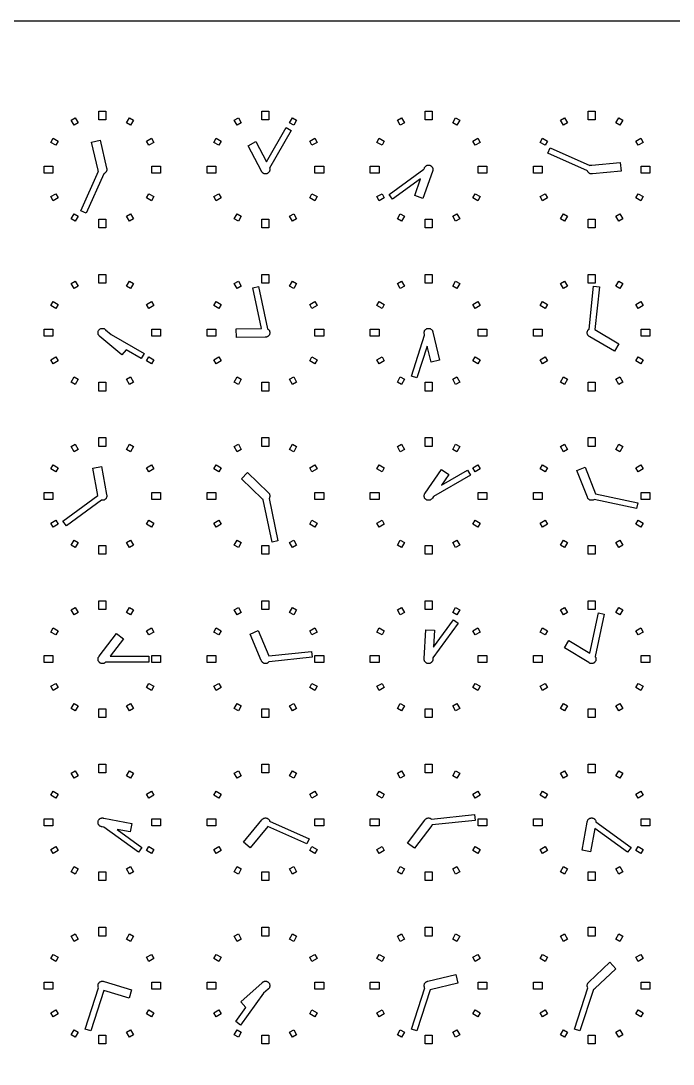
# Model space of a CAD drawing. Header units: millimetres. Extents: x -8 to 856, y -8 to 688.
# Drawn here: x 424 to 536, y 508.5 to 687.5 of the extents above; entities that cross this region are included whole.
import ezdxf

# ---------------------------------------------------------------- set-up
doc = ezdxf.new("R2010")
doc.units = ezdxf.units.MM

msp = doc.modelspace()

# ---------------------------------------------------------------- linework, layer by layer
for points in [[(-7.5, -7.5), (-7.5, 687.5), (855.5, 687.5), (855.5, -7.5)], [(438.6, 670.5), (437.4, 670.5), (437.4, 672), (438.6, 672), (438.6, 670.5)], [(466.6, 670.5), (465.4, 670.5), (465.4, 672), (466.6, 672), (466.6, 670.5)], [(494.6, 670.5), (493.4, 670.5), (493.4, 672), (494.6, 672), (494.6, 670.5)], [(522.6, 670.5), (521.4, 670.5), (521.4, 672), (522.6, 672), (522.6, 670.5)], [(433.85, 669.99), (433.15, 669.59), (432.65, 670.46), (433.35, 670.86), (433.85, 669.99)], [(442.85, 669.59), (442.15, 669.99), (442.65, 670.86), (443.35, 670.46), (442.85, 669.59)], [(461.85, 669.99), (461.15, 669.59), (460.65, 670.46), (461.35, 670.86), (461.85, 669.99)], [(470.85, 669.59), (470.15, 669.99), (470.65, 670.86), (471.35, 670.46), (470.85, 669.59)], [(489.85, 669.99), (489.15, 669.59), (488.65, 670.46), (489.35, 670.86), (489.85, 669.99)], [(498.85, 669.59), (498.15, 669.99), (498.65, 670.86), (499.35, 670.46), (498.85, 669.59)], [(517.85, 669.99), (517.15, 669.59), (516.65, 670.46), (517.35, 670.86), (517.85, 669.99)], [(526.85, 669.59), (526.15, 669.99), (526.65, 670.86), (527.35, 670.46), (526.85, 669.59)], [(466.7, 661.71), (466.67, 661.64), (466.63, 661.58), (466.58, 661.52), (466.53, 661.47), (466.48, 661.42), (466.42, 661.37), (466.36, 661.33), (466.29, 661.3), (466.22, 661.28), (466.15, 661.26), (466.07, 661.25), (466, 661.25), (465.93, 661.25), (465.85, 661.26), (465.78, 661.28), (465.71, 661.3), (465.64, 661.33), (465.58, 661.37), (465.52, 661.42), (465.47, 661.47), (465.42, 661.52), (465.37, 661.58), (465.33, 661.64), (465.3, 661.71), (465.3, 661.73), (463.03, 666.09), (464.36, 666.78), (466.17, 663.3), (469.57, 669.18), (470.43, 668.68), (466.72, 662.24), (466.72, 662.22), (466.74, 662.15), (466.75, 662.07), (466.75, 662), (466.75, 661.93), (466.74, 661.85), (466.72, 661.78), (466.7, 661.71)], [(430.41, 666.85), (430.01, 666.15), (429.14, 666.65), (429.54, 667.35), (430.41, 666.85)], [(437.31, 661.69), (437.3, 661.71), (437.28, 661.78), (437.26, 661.85), (437.25, 661.91), (436.14, 666.7), (437.61, 667.04), (438.71, 662.25), (438.72, 662.22), (438.74, 662.15), (438.75, 662.07), (438.75, 662), (438.75, 661.93), (438.74, 661.85), (438.72, 661.78), (438.7, 661.71), (438.67, 661.64), (438.63, 661.58), (438.58, 661.52), (438.53, 661.47), (438.48, 661.42), (438.42, 661.37), (438.36, 661.33), (438.29, 661.3), (438.23, 661.28), (435.2, 654.49), (434.29, 654.9), (437.31, 661.69)], [(445.99, 666.15), (445.59, 666.85), (446.46, 667.35), (446.86, 666.65), (445.99, 666.15)], [(458.41, 666.85), (458.01, 666.15), (457.14, 666.65), (457.54, 667.35), (458.41, 666.85)], [(473.99, 666.15), (473.59, 666.85), (474.46, 667.35), (474.86, 666.65), (473.99, 666.15)], [(486.41, 666.85), (486.01, 666.15), (485.14, 666.65), (485.54, 667.35), (486.41, 666.85)], [(501.99, 666.15), (501.59, 666.85), (502.46, 667.35), (502.86, 666.65), (501.99, 666.15)], [(514.41, 666.85), (514.01, 666.15), (513.14, 666.65), (513.54, 667.35), (514.41, 666.85)], [(529.99, 666.15), (529.59, 666.85), (530.46, 667.35), (530.86, 666.65), (529.99, 666.15)], [(522.15, 661.26), (522.07, 661.25), (522, 661.25), (521.93, 661.25), (521.85, 661.26), (521.78, 661.28), (521.71, 661.3), (521.64, 661.33), (521.58, 661.37), (521.52, 661.42), (521.47, 661.47), (521.42, 661.52), (521.37, 661.58), (521.33, 661.64), (521.3, 661.71), (521.28, 661.77), (514.49, 664.8), (514.9, 665.71), (521.69, 662.69), (521.71, 662.7), (521.78, 662.72), (521.85, 662.74), (521.93, 662.75), (522, 662.75), (522.01, 662.75), (526.91, 663.23), (527.05, 661.73), (522.16, 661.26), (522.15, 661.26)], [(429.5, 662.6), (429.5, 661.4), (428, 661.4), (428, 662.6), (429.5, 662.6)], [(446.5, 661.4), (446.5, 662.6), (448, 662.6), (448, 661.4), (446.5, 661.4)], [(457.5, 662.6), (457.5, 661.4), (456, 661.4), (456, 662.6), (457.5, 662.6)], [(474.5, 661.4), (474.5, 662.6), (476, 662.6), (476, 661.4), (474.5, 661.4)], [(485.5, 662.6), (485.5, 661.4), (484, 661.4), (484, 662.6), (485.5, 662.6)], [(492.63, 660.39), (487.82, 656.89), (487.23, 657.7), (493.22, 662.05), (493.27, 662.18), (493.28, 662.22), (493.3, 662.29), (493.33, 662.36), (493.37, 662.42), (493.42, 662.48), (493.47, 662.53), (493.52, 662.58), (493.58, 662.63), (493.64, 662.67), (493.71, 662.7), (493.78, 662.72), (493.85, 662.74), (493.93, 662.75), (494, 662.75), (494.07, 662.75), (494.15, 662.74), (494.22, 662.72), (494.29, 662.7), (494.36, 662.67), (494.42, 662.63), (494.48, 662.58), (494.53, 662.53), (494.58, 662.48), (494.63, 662.42), (494.67, 662.36), (494.7, 662.29), (494.72, 662.22), (494.74, 662.15), (494.75, 662.07), (494.75, 662), (494.75, 661.93), (494.74, 661.85), (494.72, 661.78), (494.7, 661.71), (494.68, 661.68), (493.04, 657.04), (491.62, 657.54), (492.63, 660.39)], [(502.5, 661.4), (502.5, 662.6), (504, 662.6), (504, 661.4), (502.5, 661.4)], [(513.5, 662.6), (513.5, 661.4), (512, 661.4), (512, 662.6), (513.5, 662.6)], [(530.5, 661.4), (530.5, 662.6), (532, 662.6), (532, 661.4), (530.5, 661.4)], [(430.01, 657.85), (430.41, 657.15), (429.54, 656.65), (429.14, 657.35), (430.01, 657.85)], [(445.59, 657.15), (445.99, 657.85), (446.86, 657.35), (446.46, 656.65), (445.59, 657.15)], [(458.01, 657.85), (458.41, 657.15), (457.54, 656.65), (457.14, 657.35), (458.01, 657.85)], [(473.59, 657.15), (473.99, 657.85), (474.86, 657.35), (474.46, 656.65), (473.59, 657.15)], [(486.01, 657.85), (486.41, 657.15), (485.54, 656.65), (485.14, 657.35), (486.01, 657.85)], [(501.59, 657.15), (501.99, 657.85), (502.86, 657.35), (502.46, 656.65), (501.59, 657.15)], [(514.01, 657.85), (514.41, 657.15), (513.54, 656.65), (513.14, 657.35), (514.01, 657.85)], [(529.59, 657.15), (529.99, 657.85), (530.86, 657.35), (530.46, 656.65), (529.59, 657.15)], [(432.65, 653.54), (433.15, 654.41), (433.85, 654.01), (433.35, 653.14), (432.65, 653.54)], [(437.4, 653.5), (438.6, 653.5), (438.6, 652), (437.4, 652), (437.4, 653.5)], [(442.15, 654.01), (442.85, 654.41), (443.35, 653.54), (442.65, 653.14), (442.15, 654.01)], [(460.65, 653.54), (461.15, 654.41), (461.85, 654.01), (461.35, 653.14), (460.65, 653.54)], [(465.4, 653.5), (466.6, 653.5), (466.6, 652), (465.4, 652), (465.4, 653.5)], [(470.15, 654.01), (470.85, 654.41), (471.35, 653.54), (470.65, 653.14), (470.15, 654.01)], [(488.65, 653.54), (489.15, 654.41), (489.85, 654.01), (489.35, 653.14), (488.65, 653.54)], [(493.4, 653.5), (494.6, 653.5), (494.6, 652), (493.4, 652), (493.4, 653.5)], [(498.15, 654.01), (498.85, 654.41), (499.35, 653.54), (498.65, 653.14), (498.15, 654.01)], [(516.65, 653.54), (517.15, 654.41), (517.85, 654.01), (517.35, 653.14), (516.65, 653.54)], [(521.4, 653.5), (522.6, 653.5), (522.6, 652), (521.4, 652), (521.4, 653.5)], [(526.15, 654.01), (526.85, 654.41), (527.35, 653.54), (526.65, 653.14), (526.15, 654.01)], [(433.85, 641.99), (433.15, 641.59), (432.65, 642.46), (433.35, 642.86), (433.85, 641.99)], [(438.6, 642.5), (437.4, 642.5), (437.4, 644), (438.6, 644), (438.6, 642.5)], [(442.85, 641.59), (442.15, 641.99), (442.65, 642.86), (443.35, 642.46), (442.85, 641.59)], [(461.85, 641.99), (461.15, 641.59), (460.65, 642.46), (461.35, 642.86), (461.85, 641.99)], [(466.6, 642.5), (465.4, 642.5), (465.4, 644), (466.6, 644), (466.6, 642.5)], [(470.85, 641.59), (470.15, 641.99), (470.65, 642.86), (471.35, 642.46), (470.85, 641.59)], [(489.85, 641.99), (489.15, 641.59), (488.65, 642.46), (489.35, 642.86), (489.85, 641.99)], [(494.6, 642.5), (493.4, 642.5), (493.4, 644), (494.6, 644), (494.6, 642.5)], [(498.85, 641.59), (498.15, 641.99), (498.65, 642.86), (499.35, 642.46), (498.85, 641.59)], [(517.85, 641.99), (517.15, 641.59), (516.65, 642.46), (517.35, 642.86), (517.85, 641.99)], [(522.6, 642.5), (521.4, 642.5), (521.4, 644), (522.6, 644), (522.6, 642.5)], [(526.85, 641.59), (526.15, 641.99), (526.65, 642.86), (527.35, 642.46), (526.85, 641.59)], [(465.33, 634.74), (463.85, 641.72), (464.83, 641.93), (466.37, 634.66), (466.42, 634.63), (466.48, 634.58), (466.53, 634.53), (466.58, 634.48), (466.63, 634.42), (466.67, 634.36), (466.7, 634.29), (466.72, 634.22), (466.74, 634.15), (466.75, 634.07), (466.75, 634), (466.75, 633.93), (466.74, 633.85), (466.72, 633.78), (466.7, 633.71), (466.67, 633.64), (466.63, 633.58), (466.58, 633.52), (466.53, 633.47), (466.48, 633.42), (466.42, 633.37), (466.36, 633.33), (466.29, 633.3), (466.22, 633.28), (466.15, 633.26), (466.07, 633.25), (466, 633.25), (465.93, 633.25), (461.01, 633.16), (460.99, 634.66), (465.33, 634.74)], [(521.64, 633.33), (521.58, 633.37), (521.52, 633.42), (521.47, 633.47), (521.42, 633.52), (521.37, 633.58), (521.33, 633.64), (521.3, 633.71), (521.28, 633.78), (521.26, 633.85), (521.25, 633.93), (521.25, 634), (521.25, 634.07), (521.26, 634.15), (521.28, 634.22), (521.3, 634.29), (521.33, 634.36), (521.37, 634.42), (521.42, 634.48), (521.47, 634.53), (521.52, 634.58), (521.56, 634.61), (522.34, 642.01), (523.33, 641.9), (522.56, 634.54), (526.69, 632.11), (525.93, 630.82), (521.69, 633.31), (521.64, 633.33)], [(430.41, 638.85), (430.01, 638.15), (429.14, 638.65), (429.54, 639.35), (430.41, 638.85)], [(445.99, 638.15), (445.59, 638.85), (446.46, 639.35), (446.86, 638.65), (445.99, 638.15)], [(458.41, 638.85), (458.01, 638.15), (457.14, 638.65), (457.54, 639.35), (458.41, 638.85)], [(473.99, 638.15), (473.59, 638.85), (474.46, 639.35), (474.86, 638.65), (473.99, 638.15)], [(486.41, 638.85), (486.01, 638.15), (485.14, 638.65), (485.54, 639.35), (486.41, 638.85)], [(501.99, 638.15), (501.59, 638.85), (502.46, 639.35), (502.86, 638.65), (501.99, 638.15)], [(514.41, 638.85), (514.01, 638.15), (513.14, 638.65), (513.54, 639.35), (514.41, 638.85)], [(529.99, 638.15), (529.59, 638.85), (530.46, 639.35), (530.86, 638.65), (529.99, 638.15)], [(429.5, 634.6), (429.5, 633.4), (428, 633.4), (428, 634.6), (429.5, 634.6)], [(437.58, 633.37), (437.52, 633.42), (437.47, 633.47), (437.42, 633.52), (437.37, 633.58), (437.33, 633.64), (437.3, 633.71), (437.28, 633.78), (437.26, 633.85), (437.25, 633.93), (437.25, 634), (437.25, 634.07), (437.26, 634.15), (437.28, 634.22), (437.3, 634.29), (437.33, 634.36), (437.37, 634.42), (437.42, 634.48), (437.47, 634.53), (437.52, 634.58), (437.58, 634.63), (437.64, 634.67), (437.71, 634.7), (437.78, 634.72), (437.85, 634.74), (437.93, 634.75), (438, 634.75), (438.07, 634.75), (438.15, 634.74), (438.22, 634.72), (438.29, 634.7), (438.36, 634.67), (438.42, 634.63), (438.48, 634.58), (438.53, 634.53), (438.54, 634.52), (439.53, 633.69), (445.18, 630.43), (444.68, 629.57), (442.07, 631.07), (441.35, 630.21), (437.58, 633.37), (437.58, 633.37)], [(446.5, 633.4), (446.5, 634.6), (448, 634.6), (448, 633.4), (446.5, 633.4)], [(457.5, 634.6), (457.5, 633.4), (456, 633.4), (456, 634.6), (457.5, 634.6)], [(474.5, 633.4), (474.5, 634.6), (476, 634.6), (476, 633.4), (474.5, 633.4)], [(485.5, 634.6), (485.5, 633.4), (484, 633.4), (484, 634.6), (485.5, 634.6)], [(493.33, 633.57), (493.29, 633.75), (493.28, 633.78), (493.26, 633.85), (493.25, 633.93), (493.25, 634), (493.25, 634.07), (493.26, 634.15), (493.28, 634.22), (493.3, 634.29), (493.33, 634.36), (493.37, 634.42), (493.42, 634.48), (493.47, 634.53), (493.52, 634.58), (493.58, 634.63), (493.64, 634.67), (493.71, 634.7), (493.78, 634.72), (493.85, 634.74), (493.93, 634.75), (494, 634.75), (494.07, 634.75), (494.15, 634.74), (494.22, 634.72), (494.29, 634.7), (494.36, 634.67), (494.42, 634.63), (494.48, 634.58), (494.53, 634.53), (494.58, 634.48), (494.63, 634.42), (494.67, 634.36), (494.7, 634.29), (494.72, 634.22), (494.74, 634.15), (494.75, 634.1), (495.9, 629.31), (494.44, 628.96), (493.78, 631.7), (492, 626.24), (491.05, 626.55), (493.33, 633.57)], [(502.5, 633.4), (502.5, 634.6), (504, 634.6), (504, 633.4), (502.5, 633.4)], [(513.5, 634.6), (513.5, 633.4), (512, 633.4), (512, 634.6), (513.5, 634.6)], [(530.5, 633.4), (530.5, 634.6), (532, 634.6), (532, 633.4), (530.5, 633.4)], [(430.01, 629.85), (430.41, 629.15), (429.54, 628.65), (429.14, 629.35), (430.01, 629.85)], [(445.59, 629.15), (445.99, 629.85), (446.86, 629.35), (446.46, 628.65), (445.59, 629.15)], [(458.01, 629.85), (458.41, 629.15), (457.54, 628.65), (457.14, 629.35), (458.01, 629.85)], [(473.59, 629.15), (473.99, 629.85), (474.86, 629.35), (474.46, 628.65), (473.59, 629.15)], [(486.01, 629.85), (486.41, 629.15), (485.54, 628.65), (485.14, 629.35), (486.01, 629.85)], [(501.59, 629.15), (501.99, 629.85), (502.86, 629.35), (502.46, 628.65), (501.59, 629.15)], [(514.01, 629.85), (514.41, 629.15), (513.54, 628.65), (513.14, 629.35), (514.01, 629.85)], [(529.59, 629.15), (529.99, 629.85), (530.86, 629.35), (530.46, 628.65), (529.59, 629.15)], [(433.15, 626.41), (433.85, 626.01), (433.35, 625.14), (432.65, 625.54), (433.15, 626.41)], [(437.4, 624), (437.4, 625.5), (438.6, 625.5), (438.6, 624), (437.4, 624)], [(442.15, 626.01), (442.85, 626.41), (443.35, 625.54), (442.65, 625.14), (442.15, 626.01)], [(460.65, 625.54), (461.15, 626.41), (461.85, 626.01), (461.35, 625.14), (460.65, 625.54)], [(465.4, 625.5), (466.6, 625.5), (466.6, 624), (465.4, 624), (465.4, 625.5)], [(470.15, 626.01), (470.85, 626.41), (471.35, 625.54), (470.65, 625.14), (470.15, 626.01)], [(488.65, 625.54), (489.15, 626.41), (489.85, 626.01), (489.35, 625.14), (488.65, 625.54)], [(493.4, 625.5), (494.6, 625.5), (494.6, 624), (493.4, 624), (493.4, 625.5)], [(498.15, 626.01), (498.85, 626.41), (499.35, 625.54), (498.65, 625.14), (498.15, 626.01)], [(517.15, 626.41), (517.85, 626.01), (517.35, 625.14), (516.65, 625.54), (517.15, 626.41)], [(521.4, 624), (521.4, 625.5), (522.6, 625.5), (522.6, 624), (521.4, 624)], [(526.15, 626.01), (526.85, 626.41), (527.35, 625.54), (526.65, 625.14), (526.15, 626.01)], [(438.6, 614.5), (437.4, 614.5), (437.4, 616), (438.6, 616), (438.6, 614.5)], [(466.6, 614.5), (465.4, 614.5), (465.4, 616), (466.6, 616), (466.6, 614.5)], [(494.6, 614.5), (493.4, 614.5), (493.4, 616), (494.6, 616), (494.6, 614.5)], [(522.6, 614.5), (521.4, 614.5), (521.4, 616), (522.6, 616), (522.6, 614.5)], [(433.85, 613.99), (433.15, 613.59), (432.65, 614.46), (433.35, 614.86), (433.85, 613.99)], [(442.85, 613.59), (442.15, 613.99), (442.65, 614.86), (443.35, 614.46), (442.85, 613.59)], [(461.85, 613.99), (461.15, 613.59), (460.65, 614.46), (461.35, 614.86), (461.85, 613.99)], [(470.85, 613.59), (470.15, 613.99), (470.65, 614.86), (471.35, 614.46), (470.85, 613.59)], [(489.85, 613.99), (489.15, 613.59), (488.65, 614.46), (489.35, 614.86), (489.85, 613.99)], [(498.85, 613.59), (498.15, 613.99), (498.65, 614.86), (499.35, 614.46), (498.85, 613.59)], [(517.85, 613.99), (517.15, 613.59), (516.65, 614.46), (517.35, 614.86), (517.85, 613.99)], [(526.85, 613.59), (526.15, 613.99), (526.65, 614.86), (527.35, 614.46), (526.85, 613.59)], [(430.41, 610.85), (430.01, 610.15), (429.14, 610.65), (429.54, 611.35), (430.41, 610.85)], [(437.23, 606.06), (436.35, 610.78), (437.83, 611.05), (438.72, 606.22), (438.72, 606.22), (438.74, 606.15), (438.75, 606.07), (438.75, 606), (438.75, 605.93), (438.74, 605.85), (438.72, 605.78), (438.7, 605.71), (438.67, 605.64), (438.63, 605.58), (438.58, 605.52), (438.53, 605.47), (438.48, 605.42), (438.42, 605.37), (438.36, 605.33), (438.29, 605.3), (438.22, 605.28), (438.15, 605.26), (438.07, 605.25), (438, 605.25), (437.93, 605.25), (437.85, 605.26), (437.84, 605.26), (431.82, 600.89), (431.23, 601.7), (437.23, 606.06)], [(445.99, 610.15), (445.59, 610.85), (446.46, 611.35), (446.86, 610.65), (445.99, 610.15)], [(458.41, 610.85), (458.01, 610.15), (457.14, 610.65), (457.54, 611.35), (458.41, 610.85)], [(473.99, 610.15), (473.59, 610.85), (474.46, 611.35), (474.86, 610.65), (473.99, 610.15)], [(486.41, 610.85), (486.01, 610.15), (485.14, 610.65), (485.54, 611.35), (486.41, 610.85)], [(494.63, 605.58), (494.58, 605.52), (494.53, 605.47), (494.48, 605.42), (494.42, 605.37), (494.36, 605.33), (494.29, 605.3), (494.22, 605.28), (494.15, 605.26), (494.07, 605.25), (494, 605.25), (493.93, 605.25), (493.85, 605.26), (493.78, 605.28), (493.71, 605.3), (493.64, 605.33), (493.58, 605.37), (493.52, 605.42), (493.47, 605.47), (493.42, 605.52), (493.37, 605.58), (493.33, 605.64), (493.3, 605.71), (493.28, 605.78), (493.26, 605.85), (493.25, 605.93), (493.25, 606), (493.25, 606.07), (493.26, 606.15), (493.28, 606.22), (493.3, 606.29), (493.33, 606.36), (493.37, 606.42), (493.42, 606.48), (493.43, 606.5), (496.25, 610.53), (497.48, 609.67), (496.22, 607.86), (500.68, 610.43), (501.18, 609.57), (494.86, 605.92), (494.66, 605.64), (494.63, 605.58)], [(501.99, 610.15), (501.59, 610.85), (502.46, 611.35), (502.86, 610.65), (501.99, 610.15)], [(514.41, 610.85), (514.01, 610.15), (513.14, 610.65), (513.54, 611.35), (514.41, 610.85)], [(522.42, 605.37), (522.36, 605.33), (522.29, 605.3), (522.22, 605.28), (522.15, 605.26), (522.07, 605.25), (522, 605.25), (521.93, 605.25), (521.85, 605.26), (521.78, 605.28), (521.71, 605.3), (521.64, 605.33), (521.58, 605.37), (521.52, 605.42), (521.47, 605.47), (521.42, 605.52), (521.37, 605.58), (521.33, 605.64), (521.3, 605.71), (521.28, 605.78), (521.27, 605.8), (519.47, 610.38), (520.87, 610.93), (522.66, 606.37), (529.93, 604.83), (529.72, 603.85), (522.45, 605.39), (522.42, 605.37)], [(529.99, 610.15), (529.59, 610.85), (530.46, 611.35), (530.86, 610.65), (529.99, 610.15)], [(466.7, 605.71), (466.67, 605.64), (466.63, 605.58), (466.61, 605.55), (468.15, 598.28), (467.17, 598.07), (465.63, 605.34), (465.58, 605.37), (465.52, 605.42), (465.47, 605.47), (465.42, 605.52), (461.88, 608.93), (462.92, 610.01), (466.46, 606.6), (466.48, 606.58), (466.53, 606.53), (466.58, 606.48), (466.63, 606.42), (466.67, 606.36), (466.7, 606.29), (466.72, 606.22), (466.74, 606.15), (466.75, 606.07), (466.75, 606), (466.75, 605.93), (466.74, 605.85), (466.72, 605.78), (466.7, 605.71)], [(429.5, 606.6), (429.5, 605.4), (428, 605.4), (428, 606.6), (429.5, 606.6)], [(446.5, 605.4), (446.5, 606.6), (448, 606.6), (448, 605.4), (446.5, 605.4)], [(457.5, 606.6), (457.5, 605.4), (456, 605.4), (456, 606.6), (457.5, 606.6)], [(474.5, 605.4), (474.5, 606.6), (476, 606.6), (476, 605.4), (474.5, 605.4)], [(485.5, 606.6), (485.5, 605.4), (484, 605.4), (484, 606.6), (485.5, 606.6)], [(502.5, 605.4), (502.5, 606.6), (504, 606.6), (504, 605.4), (502.5, 605.4)], [(513.5, 606.6), (513.5, 605.4), (512, 605.4), (512, 606.6), (513.5, 606.6)], [(530.5, 605.4), (530.5, 606.6), (532, 606.6), (532, 605.4), (530.5, 605.4)], [(430.01, 601.85), (430.41, 601.15), (429.54, 600.65), (429.14, 601.35), (430.01, 601.85)], [(445.59, 601.15), (445.99, 601.85), (446.86, 601.35), (446.46, 600.65), (445.59, 601.15)], [(458.01, 601.85), (458.41, 601.15), (457.54, 600.65), (457.14, 601.35), (458.01, 601.85)], [(473.59, 601.15), (473.99, 601.85), (474.86, 601.35), (474.46, 600.65), (473.59, 601.15)], [(486.01, 601.85), (486.41, 601.15), (485.54, 600.65), (485.14, 601.35), (486.01, 601.85)], [(501.59, 601.15), (501.99, 601.85), (502.86, 601.35), (502.46, 600.65), (501.59, 601.15)], [(514.01, 601.85), (514.41, 601.15), (513.54, 600.65), (513.14, 601.35), (514.01, 601.85)], [(529.59, 601.15), (529.99, 601.85), (530.86, 601.35), (530.46, 600.65), (529.59, 601.15)], [(432.65, 597.54), (433.15, 598.41), (433.85, 598.01), (433.35, 597.14), (432.65, 597.54)], [(442.15, 598.01), (442.85, 598.41), (443.35, 597.54), (442.65, 597.14), (442.15, 598.01)], [(460.65, 597.54), (461.15, 598.41), (461.85, 598.01), (461.35, 597.14), (460.65, 597.54)], [(470.15, 598.01), (470.85, 598.41), (471.35, 597.54), (470.65, 597.14), (470.15, 598.01)], [(489.15, 598.41), (489.85, 598.01), (489.35, 597.14), (488.65, 597.54), (489.15, 598.41)], [(498.15, 598.01), (498.85, 598.41), (499.35, 597.54), (498.65, 597.14), (498.15, 598.01)], [(516.65, 597.54), (517.15, 598.41), (517.85, 598.01), (517.35, 597.14), (516.65, 597.54)], [(526.15, 598.01), (526.85, 598.41), (527.35, 597.54), (526.65, 597.14), (526.15, 598.01)], [(437.4, 597.5), (438.6, 597.5), (438.6, 596), (437.4, 596), (437.4, 597.5)], [(465.4, 597.5), (466.6, 597.5), (466.6, 596), (465.4, 596), (465.4, 597.5)], [(493.4, 596), (493.4, 597.5), (494.6, 597.5), (494.6, 596), (493.4, 596)], [(521.4, 597.5), (522.6, 597.5), (522.6, 596), (521.4, 596), (521.4, 597.5)], [(438.6, 586.5), (437.4, 586.5), (437.4, 588), (438.6, 588), (438.6, 586.5)], [(466.6, 586.5), (465.4, 586.5), (465.4, 588), (466.6, 588), (466.6, 586.5)], [(494.6, 586.5), (493.4, 586.5), (493.4, 588), (494.6, 588), (494.6, 586.5)], [(522.6, 586.5), (521.4, 586.5), (521.4, 588), (522.6, 588), (522.6, 586.5)], [(433.85, 585.99), (433.15, 585.59), (432.65, 586.46), (433.35, 586.86), (433.85, 585.99)], [(442.85, 585.59), (442.15, 585.99), (442.65, 586.86), (443.35, 586.46), (442.85, 585.59)], [(461.85, 585.99), (461.15, 585.59), (460.65, 586.46), (461.35, 586.86), (461.85, 585.99)], [(470.85, 585.59), (470.15, 585.99), (470.65, 586.86), (471.35, 586.46), (470.85, 585.59)], [(489.85, 585.99), (489.15, 585.59), (488.65, 586.46), (489.35, 586.86), (489.85, 585.99)], [(498.85, 585.59), (498.15, 585.99), (498.65, 586.86), (499.35, 586.46), (498.85, 585.59)], [(517.85, 585.99), (517.15, 585.59), (516.65, 586.46), (517.35, 586.86), (517.85, 585.99)], [(522.7, 577.71), (522.67, 577.64), (522.63, 577.58), (522.58, 577.52), (522.53, 577.47), (522.48, 577.42), (522.42, 577.37), (522.36, 577.33), (522.29, 577.3), (522.22, 577.28), (522.15, 577.26), (522.07, 577.25), (522, 577.25), (521.93, 577.25), (521.85, 577.26), (521.78, 577.28), (521.71, 577.3), (521.64, 577.33), (521.58, 577.37), (521.55, 577.4), (517.33, 579.93), (518.1, 581.22), (521.71, 579.05), (523.17, 585.93), (524.15, 585.72), (522.61, 578.45), (522.63, 578.42), (522.67, 578.36), (522.7, 578.29), (522.72, 578.22), (522.74, 578.15), (522.75, 578.07), (522.75, 578), (522.75, 577.93), (522.74, 577.85), (522.72, 577.78), (522.7, 577.71)], [(526.85, 585.59), (526.15, 585.99), (526.65, 586.86), (527.35, 586.46), (526.85, 585.59)], [(494.7, 577.71), (494.67, 577.64), (494.63, 577.58), (494.58, 577.52), (494.53, 577.47), (494.48, 577.42), (494.42, 577.37), (494.36, 577.33), (494.29, 577.3), (494.22, 577.28), (494.15, 577.26), (494.07, 577.25), (494, 577.25), (493.93, 577.25), (493.85, 577.26), (493.78, 577.28), (493.71, 577.3), (493.64, 577.33), (493.58, 577.37), (493.52, 577.42), (493.47, 577.47), (493.42, 577.52), (493.37, 577.58), (493.33, 577.64), (493.3, 577.71), (493.28, 577.78), (493.26, 577.85), (493.25, 577.93), (493.25, 578), (493.25, 578.07), (493.26, 578.12), (493.51, 583.03), (495.01, 582.95), (494.86, 580.03), (498.3, 584.77), (499.11, 584.18), (494.76, 578.2), (494.75, 578.04), (494.75, 578), (494.75, 577.93), (494.74, 577.85), (494.72, 577.78), (494.7, 577.71)], [(430.41, 582.85), (430.01, 582.15), (429.14, 582.65), (429.54, 583.35), (430.41, 582.85)], [(438.53, 577.47), (438.48, 577.42), (438.42, 577.37), (438.36, 577.33), (438.29, 577.3), (438.22, 577.28), (438.15, 577.26), (438.07, 577.25), (438, 577.25), (437.93, 577.25), (437.85, 577.26), (437.78, 577.28), (437.71, 577.3), (437.64, 577.33), (437.58, 577.37), (437.52, 577.42), (437.47, 577.47), (437.42, 577.52), (437.37, 577.58), (437.33, 577.64), (437.3, 577.71), (437.28, 577.78), (437.26, 577.85), (437.25, 577.93), (437.25, 578), (437.25, 578.07), (437.26, 578.15), (437.28, 578.22), (437.3, 578.29), (437.33, 578.36), (437.37, 578.42), (437.42, 578.48), (437.45, 578.52), (440.45, 582.42), (441.64, 581.51), (439.33, 578.5), (446, 578.5), (446, 577.5), (438.56, 577.5), (438.53, 577.47)], [(445.99, 582.15), (445.59, 582.85), (446.46, 583.35), (446.86, 582.65), (445.99, 582.15)], [(458.41, 582.85), (458.01, 582.15), (457.14, 582.65), (457.54, 583.35), (458.41, 582.85)], [(466.58, 577.52), (466.53, 577.47), (466.48, 577.42), (466.42, 577.37), (466.36, 577.33), (466.29, 577.3), (466.22, 577.28), (466.15, 577.26), (466.07, 577.25), (466, 577.25), (465.93, 577.25), (465.85, 577.26), (465.78, 577.28), (465.71, 577.3), (465.64, 577.33), (465.58, 577.37), (465.52, 577.42), (465.47, 577.47), (465.42, 577.52), (465.37, 577.58), (465.33, 577.64), (465.3, 577.71), (465.28, 577.78), (465.28, 577.79), (463.36, 582.31), (464.74, 582.9), (466.58, 578.56), (473.9, 579.33), (474.01, 578.34), (466.61, 577.56), (466.58, 577.52)], [(473.99, 582.15), (473.59, 582.85), (474.46, 583.35), (474.86, 582.65), (473.99, 582.15)], [(486.41, 582.85), (486.01, 582.15), (485.14, 582.65), (485.54, 583.35), (486.41, 582.85)], [(501.99, 582.15), (501.59, 582.85), (502.46, 583.35), (502.86, 582.65), (501.99, 582.15)], [(514.41, 582.85), (514.01, 582.15), (513.14, 582.65), (513.54, 583.35), (514.41, 582.85)], [(529.99, 582.15), (529.59, 582.85), (530.46, 583.35), (530.86, 582.65), (529.99, 582.15)], [(429.5, 578.6), (429.5, 577.4), (428, 577.4), (428, 578.6), (429.5, 578.6)], [(446.5, 577.4), (446.5, 578.6), (448, 578.6), (448, 577.4), (446.5, 577.4)], [(457.5, 578.6), (457.5, 577.4), (456, 577.4), (456, 578.6), (457.5, 578.6)], [(474.5, 577.4), (474.5, 578.6), (476, 578.6), (476, 577.4), (474.5, 577.4)], [(485.5, 578.6), (485.5, 577.4), (484, 577.4), (484, 578.6), (485.5, 578.6)], [(502.5, 577.4), (502.5, 578.6), (504, 578.6), (504, 577.4), (502.5, 577.4)], [(513.5, 578.6), (513.5, 577.4), (512, 577.4), (512, 578.6), (513.5, 578.6)], [(530.5, 577.4), (530.5, 578.6), (532, 578.6), (532, 577.4), (530.5, 577.4)], [(430.01, 573.85), (430.41, 573.15), (429.54, 572.65), (429.14, 573.35), (430.01, 573.85)], [(445.59, 573.15), (445.99, 573.85), (446.86, 573.35), (446.46, 572.65), (445.59, 573.15)], [(458.01, 573.85), (458.41, 573.15), (457.54, 572.65), (457.14, 573.35), (458.01, 573.85)], [(473.59, 573.15), (473.99, 573.85), (474.86, 573.35), (474.46, 572.65), (473.59, 573.15)], [(486.01, 573.85), (486.41, 573.15), (485.54, 572.65), (485.14, 573.35), (486.01, 573.85)], [(501.59, 573.15), (501.99, 573.85), (502.86, 573.35), (502.46, 572.65), (501.59, 573.15)], [(514.01, 573.85), (514.41, 573.15), (513.54, 572.65), (513.14, 573.35), (514.01, 573.85)], [(529.59, 573.15), (529.99, 573.85), (530.86, 573.35), (530.46, 572.65), (529.59, 573.15)], [(433.15, 570.41), (433.85, 570.01), (433.35, 569.14), (432.65, 569.54), (433.15, 570.41)], [(437.4, 568), (437.4, 569.5), (438.6, 569.5), (438.6, 568), (437.4, 568)], [(442.15, 570.01), (442.85, 570.41), (443.35, 569.54), (442.65, 569.14), (442.15, 570.01)], [(460.65, 569.54), (461.15, 570.41), (461.85, 570.01), (461.35, 569.14), (460.65, 569.54)], [(465.4, 569.5), (466.6, 569.5), (466.6, 568), (465.4, 568), (465.4, 569.5)], [(470.15, 570.01), (470.85, 570.41), (471.35, 569.54), (470.65, 569.14), (470.15, 570.01)], [(489.15, 570.41), (489.85, 570.01), (489.35, 569.14), (488.65, 569.54), (489.15, 570.41)], [(493.4, 568), (493.4, 569.5), (494.6, 569.5), (494.6, 568), (493.4, 568)], [(498.15, 570.01), (498.85, 570.41), (499.35, 569.54), (498.65, 569.14), (498.15, 570.01)], [(516.65, 569.54), (517.15, 570.41), (517.85, 570.01), (517.35, 569.14), (516.65, 569.54)], [(521.4, 569.5), (522.6, 569.5), (522.6, 568), (521.4, 568), (521.4, 569.5)], [(526.15, 570.01), (526.85, 570.41), (527.35, 569.54), (526.65, 569.14), (526.15, 570.01)], [(433.85, 557.99), (433.15, 557.59), (432.65, 558.46), (433.35, 558.86), (433.85, 557.99)], [(438.6, 558.5), (437.4, 558.5), (437.4, 560), (438.6, 560), (438.6, 558.5)], [(442.85, 557.59), (442.15, 557.99), (442.65, 558.86), (443.35, 558.46), (442.85, 557.59)], [(461.85, 557.99), (461.15, 557.59), (460.65, 558.46), (461.35, 558.86), (461.85, 557.99)], [(466.6, 558.5), (465.4, 558.5), (465.4, 560), (466.6, 560), (466.6, 558.5)], [(470.85, 557.59), (470.15, 557.99), (470.65, 558.86), (471.35, 558.46), (470.85, 557.59)], [(489.85, 557.99), (489.15, 557.59), (488.65, 558.46), (489.35, 558.86), (489.85, 557.99)], [(494.6, 558.5), (493.4, 558.5), (493.4, 560), (494.6, 560), (494.6, 558.5)], [(498.85, 557.59), (498.15, 557.99), (498.65, 558.86), (499.35, 558.46), (498.85, 557.59)], [(517.85, 557.99), (517.15, 557.59), (516.65, 558.46), (517.35, 558.86), (517.85, 557.99)], [(522.6, 558.5), (521.4, 558.5), (521.4, 560), (522.6, 560), (522.6, 558.5)], [(526.85, 557.59), (526.15, 557.99), (526.65, 558.86), (527.35, 558.46), (526.85, 557.59)], [(430.41, 554.85), (430.01, 554.15), (429.14, 554.65), (429.54, 555.35), (430.41, 554.85)], [(445.99, 554.15), (445.59, 554.85), (446.46, 555.35), (446.86, 554.65), (445.99, 554.15)], [(458.41, 554.85), (458.01, 554.15), (457.14, 554.65), (457.54, 555.35), (458.41, 554.85)], [(473.99, 554.15), (473.59, 554.85), (474.46, 555.35), (474.86, 554.65), (473.99, 554.15)], [(486.41, 554.85), (486.01, 554.15), (485.14, 554.65), (485.54, 555.35), (486.41, 554.85)], [(501.99, 554.15), (501.59, 554.85), (502.46, 555.35), (502.86, 554.65), (501.99, 554.15)], [(514.41, 554.85), (514.01, 554.15), (513.14, 554.65), (513.54, 555.35), (514.41, 554.85)], [(529.99, 554.15), (529.59, 554.85), (530.46, 555.35), (530.86, 554.65), (529.99, 554.15)], [(493.35, 550.39), (493.37, 550.42), (493.42, 550.48), (493.47, 550.53), (493.52, 550.58), (493.58, 550.63), (493.64, 550.67), (493.71, 550.7), (493.78, 550.72), (493.85, 550.74), (493.93, 550.75), (494, 550.75), (494.07, 550.75), (494.15, 550.74), (494.22, 550.72), (494.29, 550.7), (494.36, 550.67), (494.42, 550.63), (494.48, 550.58), (494.51, 550.56), (501.9, 551.33), (502.01, 550.34), (494.61, 549.56), (494.58, 549.52), (494.55, 549.49), (491.59, 545.56), (490.39, 546.46), (493.35, 550.39)], [(429.5, 550.6), (429.5, 549.4), (428, 549.4), (428, 550.6), (429.5, 550.6)], [(437.93, 549.25), (437.85, 549.26), (437.78, 549.28), (437.71, 549.3), (437.64, 549.33), (437.58, 549.37), (437.52, 549.42), (437.47, 549.47), (437.42, 549.52), (437.37, 549.58), (437.33, 549.64), (437.3, 549.71), (437.28, 549.78), (437.26, 549.85), (437.25, 549.93), (437.25, 550), (437.25, 550.07), (437.26, 550.15), (437.28, 550.22), (437.3, 550.29), (437.33, 550.36), (437.37, 550.42), (437.42, 550.48), (437.47, 550.53), (437.52, 550.58), (437.58, 550.63), (437.64, 550.67), (437.71, 550.7), (437.78, 550.72), (437.85, 550.74), (437.93, 550.75), (438, 550.75), (438.07, 550.75), (438.15, 550.74), (438.22, 550.72), (438.22, 550.72), (443.05, 549.83), (442.78, 548.35), (440.55, 548.76), (444.77, 545.7), (444.18, 544.89), (438.27, 549.19), (437.94, 549.25), (437.93, 549.25)], [(446.5, 549.4), (446.5, 550.6), (448, 550.6), (448, 549.4), (446.5, 549.4)], [(457.5, 550.6), (457.5, 549.4), (456, 549.4), (456, 550.6), (457.5, 550.6)], [(465.37, 550.41), (465.37, 550.42), (465.42, 550.48), (465.47, 550.53), (465.52, 550.58), (465.58, 550.63), (465.64, 550.67), (465.71, 550.7), (465.78, 550.72), (465.85, 550.74), (465.93, 550.75), (466, 550.75), (466.07, 550.75), (466.15, 550.74), (466.22, 550.72), (466.29, 550.7), (466.36, 550.67), (466.42, 550.63), (466.48, 550.58), (466.53, 550.53), (466.58, 550.48), (466.63, 550.42), (466.67, 550.36), (466.7, 550.29), (466.72, 550.23), (473.51, 547.2), (473.1, 546.29), (466.38, 549.28), (463.4, 545.66), (462.24, 546.62), (465.37, 550.41)], [(474.5, 549.4), (474.5, 550.6), (476, 550.6), (476, 549.4), (474.5, 549.4)], [(485.5, 550.6), (485.5, 549.4), (484, 549.4), (484, 550.6), (485.5, 550.6)], [(502.5, 549.4), (502.5, 550.6), (504, 550.6), (504, 549.4), (502.5, 549.4)], [(513.5, 550.6), (513.5, 549.4), (512, 549.4), (512, 550.6), (513.5, 550.6)], [(521.25, 550.06), (521.25, 550.07), (521.26, 550.15), (521.28, 550.22), (521.3, 550.29), (521.33, 550.36), (521.37, 550.42), (521.42, 550.48), (521.47, 550.53), (521.52, 550.58), (521.58, 550.63), (521.64, 550.67), (521.71, 550.7), (521.78, 550.72), (521.85, 550.74), (521.93, 550.75), (522, 550.75), (522.07, 550.75), (522.15, 550.74), (522.22, 550.72), (522.29, 550.7), (522.36, 550.67), (522.42, 550.63), (522.48, 550.58), (522.53, 550.53), (522.58, 550.48), (522.63, 550.42), (522.67, 550.36), (522.7, 550.29), (522.72, 550.22), (522.74, 550.15), (522.75, 550.07), (522.75, 550.07), (528.77, 545.7), (528.18, 544.89), (522.57, 548.97), (521.83, 544.95), (520.35, 545.22), (521.25, 550.06)], [(530.5, 549.4), (530.5, 550.6), (532, 550.6), (532, 549.4), (530.5, 549.4)], [(430.01, 545.85), (430.41, 545.15), (429.54, 544.65), (429.14, 545.35), (430.01, 545.85)], [(445.59, 545.15), (445.99, 545.85), (446.86, 545.35), (446.46, 544.65), (445.59, 545.15)], [(458.01, 545.85), (458.41, 545.15), (457.54, 544.65), (457.14, 545.35), (458.01, 545.85)], [(473.59, 545.15), (473.99, 545.85), (474.86, 545.35), (474.46, 544.65), (473.59, 545.15)], [(486.01, 545.85), (486.41, 545.15), (485.54, 544.65), (485.14, 545.35), (486.01, 545.85)], [(501.59, 545.15), (501.99, 545.85), (502.86, 545.35), (502.46, 544.65), (501.59, 545.15)], [(514.01, 545.85), (514.41, 545.15), (513.54, 544.65), (513.14, 545.35), (514.01, 545.85)], [(529.59, 545.15), (529.99, 545.85), (530.86, 545.35), (530.46, 544.65), (529.59, 545.15)], [(433.15, 542.41), (433.85, 542.01), (433.35, 541.14), (432.65, 541.54), (433.15, 542.41)], [(442.15, 542.01), (442.85, 542.41), (443.35, 541.54), (442.65, 541.14), (442.15, 542.01)], [(460.65, 541.54), (461.15, 542.41), (461.85, 542.01), (461.35, 541.14), (460.65, 541.54)], [(470.15, 542.01), (470.85, 542.41), (471.35, 541.54), (470.65, 541.14), (470.15, 542.01)], [(488.65, 541.54), (489.15, 542.41), (489.85, 542.01), (489.35, 541.14), (488.65, 541.54)], [(498.15, 542.01), (498.85, 542.41), (499.35, 541.54), (498.65, 541.14), (498.15, 542.01)], [(516.65, 541.54), (517.15, 542.41), (517.85, 542.01), (517.35, 541.14), (516.65, 541.54)], [(526.15, 542.01), (526.85, 542.41), (527.35, 541.54), (526.65, 541.14), (526.15, 542.01)], [(437.4, 540), (437.4, 541.5), (438.6, 541.5), (438.6, 540), (437.4, 540)], [(465.4, 541.5), (466.6, 541.5), (466.6, 540), (465.4, 540), (465.4, 541.5)], [(493.4, 541.5), (494.6, 541.5), (494.6, 540), (493.4, 540), (493.4, 541.5)], [(521.4, 541.5), (522.6, 541.5), (522.6, 540), (521.4, 540), (521.4, 541.5)], [(438.6, 530.5), (437.4, 530.5), (437.4, 532), (438.6, 532), (438.6, 530.5)], [(466.6, 530.5), (465.4, 530.5), (465.4, 532), (466.6, 532), (466.6, 530.5)], [(494.6, 530.5), (493.4, 530.5), (493.4, 532), (494.6, 532), (494.6, 530.5)], [(522.6, 530.5), (521.4, 530.5), (521.4, 532), (522.6, 532), (522.6, 530.5)], [(433.85, 529.99), (433.15, 529.59), (432.65, 530.46), (433.35, 530.86), (433.85, 529.99)], [(442.85, 529.59), (442.15, 529.99), (442.65, 530.86), (443.35, 530.46), (442.85, 529.59)], [(461.85, 529.99), (461.15, 529.59), (460.65, 530.46), (461.35, 530.86), (461.85, 529.99)], [(470.85, 529.59), (470.15, 529.99), (470.65, 530.86), (471.35, 530.46), (470.85, 529.59)], [(489.85, 529.99), (489.15, 529.59), (488.65, 530.46), (489.35, 530.86), (489.85, 529.99)], [(498.85, 529.59), (498.15, 529.99), (498.65, 530.86), (499.35, 530.46), (498.85, 529.59)], [(517.85, 529.99), (517.15, 529.59), (516.65, 530.46), (517.35, 530.86), (517.85, 529.99)], [(526.85, 529.59), (526.15, 529.99), (526.65, 530.86), (527.35, 530.46), (526.85, 529.59)], [(430.41, 526.85), (430.01, 526.15), (429.14, 526.65), (429.54, 527.35), (430.41, 526.85)], [(445.99, 526.15), (445.59, 526.85), (446.46, 527.35), (446.86, 526.65), (445.99, 526.15)], [(458.41, 526.85), (458.01, 526.15), (457.14, 526.65), (457.54, 527.35), (458.41, 526.85)], [(473.99, 526.15), (473.59, 526.85), (474.46, 527.35), (474.86, 526.65), (473.99, 526.15)], [(486.41, 526.85), (486.01, 526.15), (485.14, 526.65), (485.54, 527.35), (486.41, 526.85)], [(501.99, 526.15), (501.59, 526.85), (502.46, 527.35), (502.86, 526.65), (501.99, 526.15)], [(514.41, 526.85), (514.01, 526.15), (513.14, 526.65), (513.54, 527.35), (514.41, 526.85)], [(529.99, 526.15), (529.59, 526.85), (530.46, 527.35), (530.86, 526.65), (529.99, 526.15)], [(521.35, 521.62), (521.33, 521.64), (521.3, 521.71), (521.28, 521.78), (521.26, 521.85), (521.25, 521.93), (521.25, 522), (521.25, 522.07), (521.26, 522.15), (521.28, 522.22), (521.3, 522.29), (521.33, 522.36), (521.37, 522.42), (521.42, 522.48), (521.47, 522.53), (521.52, 522.58), (521.54, 522.6), (525.11, 525.99), (526.14, 524.9), (522.58, 521.51), (522.53, 521.47), (522.48, 521.42), (522.42, 521.37), (522.36, 521.33), (522.3, 521.31), (520, 514.24), (519.05, 514.55), (521.35, 521.62)], [(437.35, 521.62), (437.33, 521.64), (437.3, 521.71), (437.28, 521.78), (437.26, 521.85), (437.25, 521.93), (437.25, 522), (437.25, 522.07), (437.26, 522.15), (437.28, 522.22), (437.3, 522.29), (437.33, 522.36), (437.37, 522.42), (437.42, 522.48), (437.47, 522.53), (437.52, 522.58), (437.58, 522.63), (437.64, 522.67), (437.71, 522.7), (437.78, 522.72), (437.85, 522.74), (437.93, 522.75), (438, 522.75), (438.07, 522.75), (438.15, 522.74), (438.22, 522.72), (438.29, 522.7), (438.29, 522.7), (443.01, 521.3), (442.58, 519.86), (438.25, 521.14), (436, 514.24), (435.05, 514.55), (437.35, 521.62)], [(462.65, 518.24), (461.78, 519.21), (465.44, 522.5), (465.47, 522.53), (465.52, 522.58), (465.58, 522.63), (465.64, 522.67), (465.71, 522.7), (465.78, 522.72), (465.85, 522.74), (465.93, 522.75), (466, 522.75), (466.07, 522.75), (466.15, 522.74), (466.22, 522.72), (466.29, 522.7), (466.36, 522.67), (466.42, 522.63), (466.48, 522.58), (466.53, 522.53), (466.58, 522.48), (466.63, 522.42), (466.67, 522.36), (466.7, 522.29), (466.72, 522.22), (466.74, 522.15), (466.75, 522.07), (466.75, 522), (466.75, 521.93), (466.74, 521.85), (466.72, 521.78), (466.7, 521.71), (466.67, 521.64), (466.63, 521.58), (466.58, 521.52), (466.53, 521.47), (466.48, 521.42), (466.44, 521.39), (465.67, 520.69), (461.7, 515.23), (460.89, 515.82), (462.65, 518.24)], [(493.35, 521.62), (493.33, 521.64), (493.3, 521.71), (493.28, 521.78), (493.26, 521.85), (493.25, 521.93), (493.25, 522), (493.25, 522.07), (493.26, 522.15), (493.28, 522.22), (493.3, 522.29), (493.33, 522.36), (493.37, 522.42), (493.42, 522.48), (493.47, 522.53), (493.52, 522.58), (493.58, 522.63), (493.64, 522.67), (493.71, 522.7), (493.78, 522.72), (493.85, 522.74), (493.9, 522.75), (498.69, 523.9), (499.04, 522.44), (494.3, 521.3), (492, 514.24), (491.05, 514.55), (493.35, 521.62)], [(429.5, 522.6), (429.5, 521.4), (428, 521.4), (428, 522.6), (429.5, 522.6)], [(446.5, 521.4), (446.5, 522.6), (448, 522.6), (448, 521.4), (446.5, 521.4)], [(457.5, 522.6), (457.5, 521.4), (456, 521.4), (456, 522.6), (457.5, 522.6)], [(474.5, 521.4), (474.5, 522.6), (476, 522.6), (476, 521.4), (474.5, 521.4)], [(485.5, 522.6), (485.5, 521.4), (484, 521.4), (484, 522.6), (485.5, 522.6)], [(502.5, 521.4), (502.5, 522.6), (504, 522.6), (504, 521.4), (502.5, 521.4)], [(513.5, 522.6), (513.5, 521.4), (512, 521.4), (512, 522.6), (513.5, 522.6)], [(530.5, 521.4), (530.5, 522.6), (532, 522.6), (532, 521.4), (530.5, 521.4)], [(430.01, 517.85), (430.41, 517.15), (429.54, 516.65), (429.14, 517.35), (430.01, 517.85)], [(445.59, 517.15), (445.99, 517.85), (446.86, 517.35), (446.46, 516.65), (445.59, 517.15)], [(458.01, 517.85), (458.41, 517.15), (457.54, 516.65), (457.14, 517.35), (458.01, 517.85)], [(473.59, 517.15), (473.99, 517.85), (474.86, 517.35), (474.46, 516.65), (473.59, 517.15)], [(486.01, 517.85), (486.41, 517.15), (485.54, 516.65), (485.14, 517.35), (486.01, 517.85)], [(501.59, 517.15), (501.99, 517.85), (502.86, 517.35), (502.46, 516.65), (501.59, 517.15)], [(514.01, 517.85), (514.41, 517.15), (513.54, 516.65), (513.14, 517.35), (514.01, 517.85)], [(529.59, 517.15), (529.99, 517.85), (530.86, 517.35), (530.46, 516.65), (529.59, 517.15)], [(432.65, 513.54), (433.15, 514.41), (433.85, 514.01), (433.35, 513.14), (432.65, 513.54)], [(442.15, 514.01), (442.85, 514.41), (443.35, 513.54), (442.65, 513.14), (442.15, 514.01)], [(460.65, 513.54), (461.15, 514.41), (461.85, 514.01), (461.35, 513.14), (460.65, 513.54)], [(470.15, 514.01), (470.85, 514.41), (471.35, 513.54), (470.65, 513.14), (470.15, 514.01)], [(488.65, 513.54), (489.15, 514.41), (489.85, 514.01), (489.35, 513.14), (488.65, 513.54)], [(498.15, 514.01), (498.85, 514.41), (499.35, 513.54), (498.65, 513.14), (498.15, 514.01)], [(516.65, 513.54), (517.15, 514.41), (517.85, 514.01), (517.35, 513.14), (516.65, 513.54)], [(526.15, 514.01), (526.85, 514.41), (527.35, 513.54), (526.65, 513.14), (526.15, 514.01)], [(437.4, 513.5), (438.6, 513.5), (438.6, 512), (437.4, 512), (437.4, 513.5)], [(465.4, 513.5), (466.6, 513.5), (466.6, 512), (465.4, 512), (465.4, 513.5)], [(493.4, 513.5), (494.6, 513.5), (494.6, 512), (493.4, 512), (493.4, 513.5)], [(521.4, 513.5), (522.6, 513.5), (522.6, 512), (521.4, 512), (521.4, 513.5)]]:
    msp.add_lwpolyline(points, close=True)

doc.saveas('drawing.dxf')
